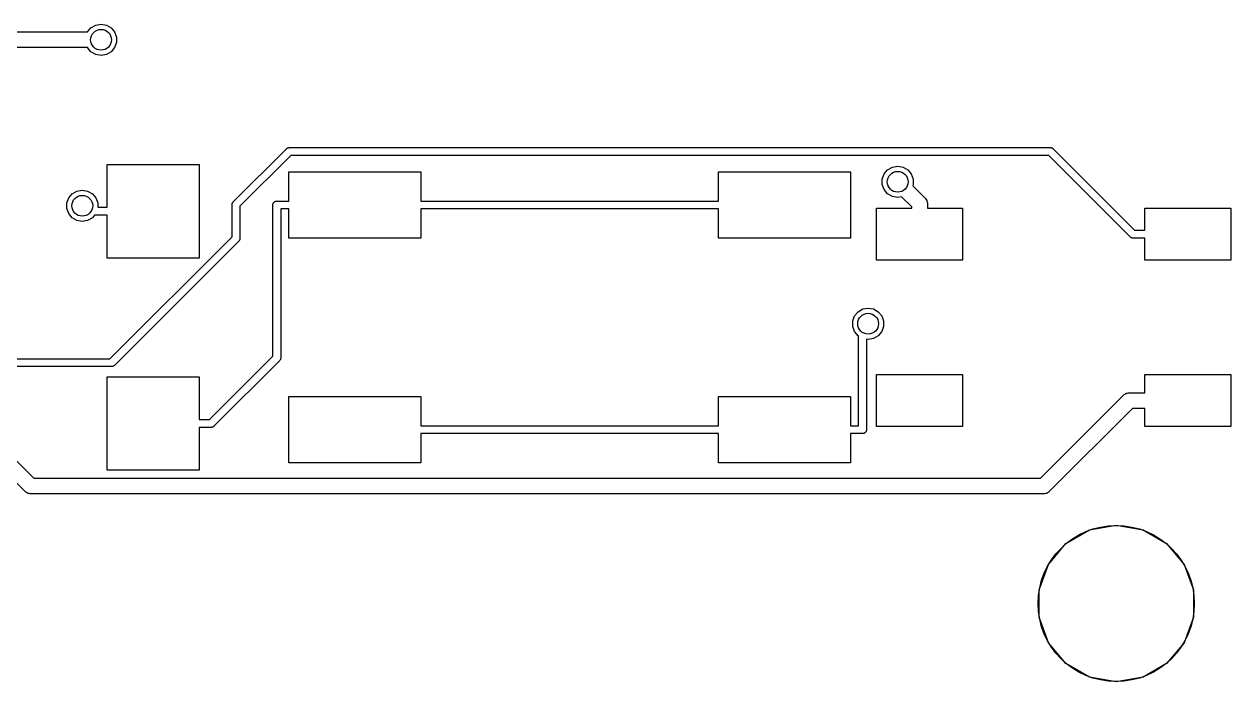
# Model space of a CAD drawing. Extents: x 0 to 100, y -163 to 0.
# Drawn here: x 76.52 to 99.7, y -163.01 to -150.36 of the extents above; entities that cross this region are included whole.
import ezdxf

# ---------------------------------------------------------------- set-up
doc = ezdxf.new("R2010")
doc.units = 0
doc.header["$MEASUREMENT"] = 0
doc.layers.add('BLACK', color=7, linetype='CONTINUOUS')

msp = doc.modelspace()

# ---------------------------------------------------------------- linework, layer by layer
at = {"layer": 'Black'}
for p, q in [((77.7374, -150.515), (77.8046, -150.435)), ((77.8046, -150.435), (77.8952, -150.382)), ((77.8952, -150.382), (77.9982, -150.364)), ((77.9982, -150.364), (78.1012, -150.382)), ((78.1012, -150.382), (78.1918, -150.435)), ((78.1918, -150.435), (78.259, -150.515)), ((72.9849, -150.515), (77.7372, -150.515)), ((77.7372, -150.515), (77.7374, -150.515)), ((78.259, -150.515), (78.2948, -150.613)), ((78.2948, -150.613), (78.2948, -150.717)), ((77.7372, -150.815), (72.897, -150.815)), ((77.7374, -150.816), (77.7372, -150.815)), ((77.8046, -150.896), (77.7374, -150.816)), ((77.8952, -150.948), (77.8046, -150.896)), ((78.1918, -150.896), (78.1012, -150.948)), ((78.259, -150.816), (78.1918, -150.896)), ((78.2948, -150.717), (78.259, -150.816)), ((77.9982, -150.966), (77.8952, -150.948)), ((78.1012, -150.948), (77.9982, -150.966)), ((80.5368, -153.78), (81.5583, -152.758)), ((81.5583, -152.758), (81.5611, -152.756)), ((81.5611, -152.756), (81.5632, -152.754)), ((81.5632, -152.754), (81.5718, -152.749)), ((81.5718, -152.749), (81.58, -152.743)), ((81.58, -152.743), (81.5832, -152.742)), ((81.5832, -152.742), (81.5861, -152.74)), ((81.5861, -152.74), (81.5959, -152.739)), ((81.5959, -152.739), (81.6056, -152.736)), ((81.6056, -152.736), (81.6089, -152.736)), ((81.6089, -152.736), (81.6122, -152.736)), ((81.6122, -152.736), (96.2345, -152.736)), ((96.2345, -152.736), (96.2378, -152.736)), ((96.2378, -152.736), (96.2411, -152.736)), ((96.2411, -152.736), (96.2508, -152.739)), ((96.2508, -152.739), (96.2606, -152.74)), ((96.2606, -152.74), (96.2635, -152.742)), ((96.2635, -152.742), (96.2667, -152.743)), ((96.2667, -152.743), (96.2749, -152.749)), ((96.2749, -152.749), (96.2835, -152.754)), ((96.2835, -152.754), (96.2856, -152.756)), ((96.2856, -152.756), (96.2884, -152.758)), ((96.2884, -152.758), (97.8542, -154.324)), ((81.6438, -152.888), (80.6669, -153.865)), ((96.2029, -152.888), (81.6438, -152.888)), ((97.7687, -154.454), (96.2029, -152.888)), ((78.1161, -153.884), (78.1161, -153.061)), ((78.1161, -153.061), (79.8839, -153.061)), ((79.8839, -153.061), (79.8839, -154.86)), ((81.6025, -153.765), (81.6025, -153.206)), ((81.6025, -153.206), (84.1425, -153.206)), ((84.1425, -153.206), (84.1425, -153.765)), ((89.8575, -153.765), (89.8575, -153.206)), ((89.8575, -153.206), (92.3975, -153.206)), ((92.3975, -153.206), (92.3975, -154.476)), ((93.0416, -153.243), (93.1088, -153.163)), ((93.1088, -153.163), (93.1994, -153.111)), ((93.1994, -153.111), (93.3024, -153.093)), ((93.3024, -153.093), (93.4054, -153.111)), ((93.4054, -153.111), (93.496, -153.163)), ((93.496, -153.163), (93.5632, -153.243)), ((93.0058, -153.342), (93.0416, -153.243)), ((93.0058, -153.446), (93.0058, -153.342)), ((93.0416, -153.545), (93.0058, -153.446)), ((93.5632, -153.243), (93.599, -153.342)), ((93.599, -153.446), (93.5904, -153.47)), ((93.599, -153.342), (93.599, -153.446)), ((77.3765, -153.704), (77.4437, -153.624)), ((77.4437, -153.624), (77.5343, -153.572)), ((77.5343, -153.572), (77.6373, -153.553)), ((77.6373, -153.553), (77.7403, -153.572)), ((77.7403, -153.572), (77.8309, -153.624)), ((77.8309, -153.624), (77.8981, -153.704)), ((93.1088, -153.625), (93.0416, -153.545)), ((93.1994, -153.677), (93.1088, -153.625)), ((93.3024, -153.695), (93.1994, -153.677)), ((93.3781, -153.682), (93.3024, -153.695)), ((93.573, -153.877), (93.3781, -153.682)), ((93.5904, -153.47), (93.8291, -153.709)), ((77.3407, -153.802), (77.3765, -153.704)), ((77.3407, -153.907), (77.3407, -153.802)), ((77.3765, -154.005), (77.3407, -153.907)), ((77.8981, -153.704), (77.9339, -153.802)), ((77.9339, -153.802), (77.9339, -153.884)), ((77.9339, -153.884), (78.1161, -153.884)), ((80.5145, -153.833), (80.5151, -153.83)), ((80.5145, -154.45), (80.5145, -153.833)), ((80.5148, -153.827), (80.5174, -153.817)), ((80.5151, -153.83), (80.5148, -153.827)), ((80.5174, -153.817), (80.5191, -153.807)), ((80.5191, -153.807), (80.5208, -153.804)), ((80.5208, -153.804), (80.5216, -153.801)), ((80.5216, -153.801), (80.5274, -153.793)), ((80.5274, -153.793), (80.5323, -153.784)), ((80.5323, -153.784), (80.5349, -153.782)), ((80.5349, -153.782), (80.5368, -153.78)), ((80.6669, -153.865), (80.6669, -154.481)), ((81.2974, -153.841), (81.2986, -153.834)), ((81.2974, -156.747), (81.2974, -153.841)), ((81.2986, -153.828), (81.3008, -153.822)), ((81.2986, -153.834), (81.2986, -153.828)), ((81.3008, -153.822), (81.302, -153.815)), ((81.302, -153.815), (81.3053, -153.809)), ((81.3053, -153.809), (81.3076, -153.803)), ((81.3076, -153.803), (81.3119, -153.798)), ((81.3119, -153.798), (81.3152, -153.792)), ((81.3152, -153.792), (81.3203, -153.788)), ((81.3203, -153.788), (81.3246, -153.783)), ((81.3246, -153.783), (81.3304, -153.779)), ((81.3304, -153.779), (81.3355, -153.775)), ((81.3355, -153.775), (81.3418, -153.773)), ((81.3418, -153.773), (81.3475, -153.769)), ((81.3475, -153.769), (81.3541, -153.768)), ((81.3541, -153.768), (81.3604, -153.766)), ((81.3604, -153.766), (81.367, -153.766)), ((81.367, -153.766), (81.3736, -153.765)), ((81.3736, -153.765), (81.6025, -153.765)), ((81.6025, -153.917), (81.4498, -153.917)), ((81.4498, -153.917), (81.4498, -156.779)), ((81.6025, -154.476), (81.6025, -153.917)), ((84.1425, -153.765), (89.8575, -153.765)), ((89.8575, -153.917), (84.1425, -153.917)), ((84.1425, -153.917), (84.1425, -154.476)), ((89.8575, -154.476), (89.8575, -153.917)), ((92.8975, -154.9), (92.8975, -153.9)), ((92.8975, -153.9), (93.573, -153.9)), ((93.573, -153.9), (93.573, -153.877)), ((93.8291, -153.709), (93.8329, -153.714)), ((93.8329, -153.714), (93.8379, -153.718)), ((93.8379, -153.718), (93.8477, -153.735)), ((93.8477, -153.735), (93.8589, -153.751)), ((93.8589, -153.751), (93.8607, -153.758)), ((93.8607, -153.758), (93.864, -153.763)), ((93.864, -153.763), (93.8674, -153.783)), ((93.8674, -153.783), (93.8724, -153.802)), ((93.8724, -153.802), (93.8719, -153.808)), ((93.8719, -153.808), (93.873, -153.815)), ((93.873, -153.815), (93.873, -153.9)), ((93.873, -153.9), (94.5485, -153.9)), ((94.5485, -153.9), (94.5485, -154.9)), ((98.0515, -154.324), (98.0515, -153.9)), ((98.0515, -153.9), (99.7025, -153.9)), ((99.7025, -153.9), (99.7025, -154.9)), ((77.4437, -154.085), (77.3765, -154.005)), ((77.5343, -154.137), (77.4437, -154.085)), ((77.6373, -154.156), (77.5343, -154.137)), ((77.7403, -154.137), (77.6373, -154.156)), ((77.8309, -154.085), (77.7403, -154.137)), ((77.8735, -154.034), (77.8309, -154.085)), ((77.8806, -154.036), (77.8735, -154.034)), ((77.8839, -154.036), (77.8806, -154.036)), ((77.8872, -154.037), (77.8839, -154.036)), ((78.1161, -154.037), (77.8872, -154.037)), ((78.1161, -154.86), (78.1161, -154.037)), ((97.8542, -154.324), (98.0515, -154.324)), ((78.1693, -156.795), (80.5145, -154.45)), ((80.6446, -154.535), (78.2548, -156.925)), ((80.6465, -154.532), (80.6446, -154.535)), ((80.6491, -154.53), (80.6465, -154.532)), ((80.6541, -154.522), (80.6491, -154.53)), ((80.6598, -154.514), (80.6541, -154.522)), ((80.6606, -154.51), (80.6598, -154.514)), ((80.6623, -154.507), (80.6606, -154.51)), ((80.664, -154.498), (80.6623, -154.507)), ((80.6666, -154.488), (80.664, -154.498)), ((80.6669, -154.481), (80.6663, -154.485)), ((80.6663, -154.485), (80.6666, -154.488)), ((84.1425, -154.476), (81.6025, -154.476)), ((92.3975, -154.476), (89.8575, -154.476)), ((97.7715, -154.456), (97.7687, -154.454)), ((97.7736, -154.458), (97.7715, -154.456)), ((97.7822, -154.463), (97.7736, -154.458)), ((97.7904, -154.469), (97.7822, -154.463)), ((97.7936, -154.47), (97.7904, -154.469)), ((97.7965, -154.472), (97.7936, -154.47)), ((97.8063, -154.473), (97.7965, -154.472)), ((97.816, -154.476), (97.8063, -154.473)), ((97.8193, -154.476), (97.816, -154.476)), ((97.8226, -154.476), (97.8193, -154.476)), ((98.0515, -154.476), (97.8226, -154.476)), ((98.0515, -154.9), (98.0515, -154.476)), ((79.8839, -154.86), (78.1161, -154.86)), ((94.5485, -154.9), (92.8975, -154.9)), ((99.7025, -154.9), (98.0515, -154.9)), ((92.4371, -156.069), (92.4729, -155.971)), ((92.4729, -155.971), (92.5401, -155.891)), ((92.5401, -155.891), (92.6307, -155.839)), ((92.6307, -155.839), (92.7337, -155.821)), ((92.7337, -155.821), (92.8367, -155.839)), ((92.8367, -155.839), (92.9273, -155.891)), ((92.9273, -155.891), (92.9945, -155.971)), ((92.9945, -155.971), (93.0303, -156.069)), ((92.4371, -156.174), (92.4371, -156.069)), ((92.4729, -156.272), (92.4371, -156.174)), ((93.0303, -156.174), (92.9945, -156.272)), ((93.0303, -156.069), (93.0303, -156.174)), ((92.5401, -156.352), (92.4729, -156.272)), ((92.5502, -156.358), (92.5401, -156.352)), ((92.5502, -158.083), (92.5502, -156.358)), ((92.7337, -156.423), (92.7026, -156.417)), ((92.7026, -156.417), (92.7026, -158.159)), ((92.8367, -156.405), (92.7337, -156.423)), ((92.9273, -156.352), (92.8367, -156.405)), ((92.9945, -156.272), (92.9273, -156.352)), ((70.5063, -156.795), (78.1693, -156.795)), ((78.227, -156.943), (78.2172, -156.944)), ((78.2299, -156.941), (78.227, -156.943)), ((78.2331, -156.94), (78.2299, -156.941)), ((78.2413, -156.934), (78.2331, -156.94)), ((78.2499, -156.929), (78.2413, -156.934)), ((78.252, -156.927), (78.2499, -156.929)), ((78.2548, -156.925), (78.252, -156.927)), ((80.0812, -157.963), (81.2974, -156.747)), ((81.4275, -156.833), (80.1667, -158.093)), ((81.4294, -156.83), (81.4275, -156.833)), ((81.432, -156.828), (81.4294, -156.83)), ((81.4369, -156.819), (81.432, -156.828)), ((81.4427, -156.811), (81.4369, -156.819)), ((81.4435, -156.808), (81.4427, -156.811)), ((81.4452, -156.805), (81.4435, -156.808)), ((81.4469, -156.795), (81.4452, -156.805)), ((81.4495, -156.785), (81.4469, -156.795)), ((81.4498, -156.779), (81.4492, -156.782)), ((81.4492, -156.782), (81.4495, -156.785)), ((78.2009, -156.947), (70.5379, -156.947)), ((78.1161, -158.939), (78.1161, -157.14)), ((78.1161, -157.14), (79.8839, -157.14)), ((78.2042, -156.947), (78.2009, -156.947)), ((78.2075, -156.947), (78.2042, -156.947)), ((78.2172, -156.944), (78.2075, -156.947)), ((79.8839, -157.14), (79.8839, -157.963)), ((92.8975, -158.1), (92.8975, -157.1)), ((92.8975, -157.1), (94.5485, -157.1)), ((94.5485, -157.1), (94.5485, -158.1)), ((98.0515, -157.45), (98.0515, -157.1)), ((98.0515, -157.1), (99.7025, -157.1)), ((99.7025, -157.1), (99.7025, -158.1)), ((75.1113, -157.494), (76.7089, -159.092)), ((81.6025, -158.794), (81.6025, -157.524)), ((81.6025, -157.524), (84.1425, -157.524)), ((84.1425, -157.524), (84.1425, -158.083)), ((89.8575, -158.083), (89.8575, -157.524)), ((89.8575, -157.524), (92.3975, -157.524)), ((92.3975, -157.524), (92.3975, -158.083)), ((96.0451, -159.092), (97.6427, -157.494)), ((97.6427, -157.494), (97.6481, -157.49)), ((97.6481, -157.49), (97.6524, -157.485)), ((97.6524, -157.485), (97.6694, -157.475)), ((97.6694, -157.475), (97.6854, -157.464)), ((97.6854, -157.464), (97.6918, -157.462)), ((97.6918, -157.462), (97.6975, -157.459)), ((97.6975, -157.459), (97.7168, -157.456)), ((97.7168, -157.456), (97.7357, -157.451)), ((97.7357, -157.451), (97.7423, -157.451)), ((97.7423, -157.451), (97.7488, -157.45)), ((97.7488, -157.45), (98.0515, -157.45)), ((76.5407, -159.348), (74.9431, -157.75)), ((97.8109, -157.75), (96.2133, -159.348)), ((98.0515, -157.75), (97.8109, -157.75)), ((98.0515, -158.1), (98.0515, -157.75)), ((79.8839, -157.963), (80.0812, -157.963)), ((80.1618, -158.098), (80.1532, -158.103)), ((80.1639, -158.095), (80.1618, -158.098)), ((80.1667, -158.093), (80.1639, -158.095)), ((84.1425, -158.083), (89.8575, -158.083)), ((92.3975, -158.083), (92.5502, -158.083)), ((94.5485, -158.1), (92.8975, -158.1)), ((99.7025, -158.1), (98.0515, -158.1)), ((80.1128, -158.116), (79.8839, -158.116)), ((79.8839, -158.116), (79.8839, -158.939)), ((80.1161, -158.115), (80.1128, -158.116)), ((80.1194, -158.116), (80.1161, -158.115)), ((80.1291, -158.113), (80.1194, -158.116)), ((80.1389, -158.111), (80.1291, -158.113)), ((80.1418, -158.11), (80.1389, -158.111)), ((80.145, -158.109), (80.1418, -158.11)), ((80.1532, -158.103), (80.145, -158.109)), ((89.8575, -158.235), (84.1425, -158.235)), ((84.1425, -158.235), (84.1425, -158.794)), ((89.8575, -158.794), (89.8575, -158.235)), ((92.6264, -158.235), (92.3975, -158.235)), ((92.3975, -158.235), (92.3975, -158.794)), ((92.633, -158.234), (92.6264, -158.235)), ((92.6396, -158.234), (92.633, -158.234)), ((92.6459, -158.232), (92.6396, -158.234)), ((92.6525, -158.231), (92.6459, -158.232)), ((92.6582, -158.227), (92.6525, -158.231)), ((92.6645, -158.225), (92.6582, -158.227)), ((92.6696, -158.221), (92.6645, -158.225)), ((92.6754, -158.217), (92.6696, -158.221)), ((92.6797, -158.212), (92.6754, -158.217)), ((92.6848, -158.208), (92.6797, -158.212)), ((92.6881, -158.202), (92.6848, -158.208)), ((92.6924, -158.197), (92.6881, -158.202)), ((92.6947, -158.191), (92.6924, -158.197)), ((92.698, -158.185), (92.6947, -158.191)), ((92.6992, -158.178), (92.698, -158.185)), ((92.7014, -158.172), (92.6992, -158.178)), ((92.7026, -158.159), (92.7014, -158.166)), ((92.7014, -158.166), (92.7014, -158.172)), ((84.1425, -158.794), (81.6025, -158.794)), ((92.3975, -158.794), (89.8575, -158.794)), ((79.8839, -158.939), (78.1161, -158.939)), ((76.7089, -159.092), (96.0451, -159.092)), ((76.5461, -159.351), (76.5407, -159.348)), ((76.5504, -159.357), (76.5461, -159.351)), ((76.5674, -159.366), (76.5504, -159.357)), ((76.5834, -159.378), (76.5674, -159.366)), ((76.5898, -159.379), (76.5834, -159.378)), ((76.5955, -159.383), (76.5898, -159.379)), ((76.6148, -159.386), (76.5955, -159.383)), ((76.6337, -159.391), (76.6148, -159.386)), ((76.6403, -159.39), (76.6337, -159.391)), ((76.6468, -159.392), (76.6403, -159.39)), ((96.1072, -159.392), (76.6468, -159.392)), ((96.1137, -159.39), (96.1072, -159.392)), ((96.1203, -159.391), (96.1137, -159.39)), ((96.1392, -159.386), (96.1203, -159.391)), ((96.1585, -159.383), (96.1392, -159.386)), ((96.1642, -159.379), (96.1585, -159.383)), ((96.1706, -159.378), (96.1642, -159.379)), ((96.1866, -159.366), (96.1706, -159.378)), ((96.2036, -159.357), (96.1866, -159.366)), ((96.2079, -159.351), (96.2036, -159.357)), ((96.2133, -159.348), (96.2079, -159.351)), ((96.5321, -160.347), (96.985, -160.085)), ((96.985, -160.085), (97.5, -159.994)), ((97.5, -159.994), (98.015, -160.085)), ((98.015, -160.085), (98.4679, -160.347)), ((96.196, -160.747), (96.5321, -160.347)), ((98.4679, -160.347), (98.804, -160.747)), ((96.0171, -161.239), (96.196, -160.747)), ((98.804, -160.747), (98.9829, -161.239)), ((96.0171, -161.761), (96.0171, -161.239)), ((98.9829, -161.239), (98.9829, -161.761)), ((96.196, -162.253), (96.0171, -161.761)), ((98.9829, -161.761), (98.804, -162.253)), ((96.5321, -162.653), (96.196, -162.253)), ((98.804, -162.253), (98.4679, -162.653)), ((96.985, -162.915), (96.5321, -162.653)), ((98.4679, -162.653), (98.015, -162.915)), ((97.5, -163.006), (96.985, -162.915)), ((98.015, -162.915), (97.5, -163.006))]:
    msp.add_line(p, q, dxfattribs=at)
for centre, radius in [((77.9982, -150.665), 0.2), ((93.3024, -153.394), 0.2), ((77.6373, -153.855), 0.2), ((92.7337, -156.122), 0.2), ((97.5, -161.5), 1.5)]:
    msp.add_circle(centre, radius, dxfattribs=at)

doc.saveas('drawing.dxf')
